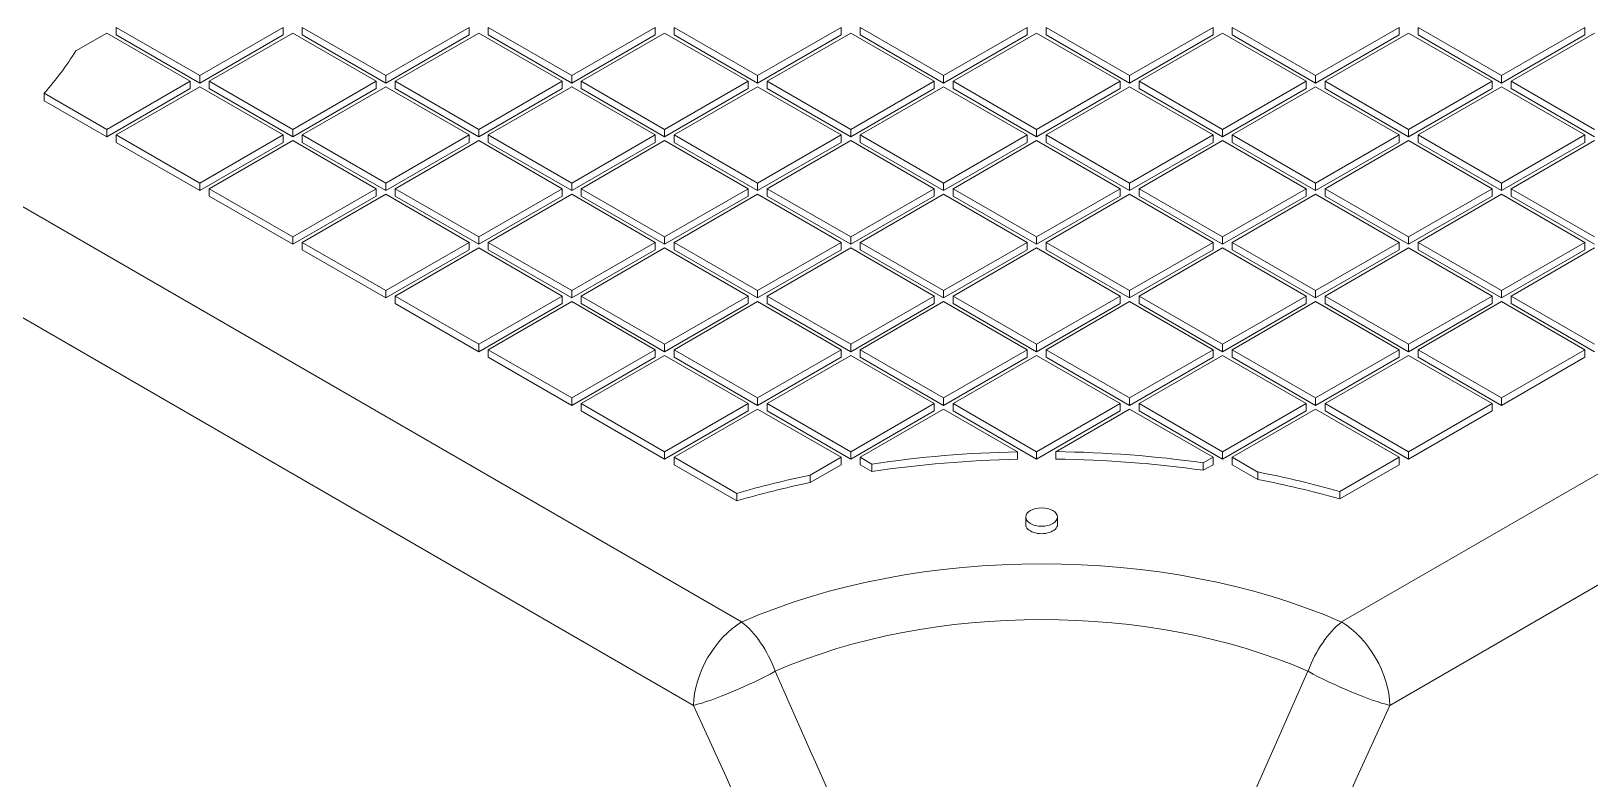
# Model space of a CAD drawing. Header units: millimetres. Extents: x -428 to 1137, y -706 to 661.
# Drawn here: x 507.5 to 851.2, y -420.4 to -255.7 of the extents above; entities that cross this region are included whole.
import ezdxf

# ---------------------------------------------------------------- set-up
doc = ezdxf.new("R2010")
doc.units = ezdxf.units.MM
doc.header["$LTSCALE"] = 5
doc.linetypes.add('AUSGEZOGEN', pattern=[0])
doc.layers.add('Layer9', color=5, linetype='Continuous', true_color=0x0000ff)

# ---------------------------------------------------------------- blocks, each defined once
blk = doc.blocks.new('Einzelelement_nNn011')
at = {"layer": 'Layer9', "color": 5, "linetype": 'AUSGEZOGEN', "lineweight": 18, "true_color": 0x0000ff}
for p, q in [((524.17, -256.09), (517.37, -260.02)), ((542.55, -266.71), (524.17, -256.09)), ((544.67, -265.48), (526.29, -254.87)), ((526.29, -254.87), (526.29, -256.5)), ((526.29, -256.5), (544.67, -267.12)), ((563.06, -254.87), (544.67, -265.48)), ((544.67, -267.12), (563.06, -256.5)), ((565.18, -256.09), (546.8, -266.71)), ((563.06, -256.5), (563.06, -254.87)), ((583.56, -266.71), (565.18, -256.09)), ((585.69, -265.48), (567.3, -254.87)), ((567.3, -254.87), (567.3, -256.5)), ((567.3, -256.5), (585.69, -267.12)), ((604.07, -254.87), (585.69, -265.48)), ((585.69, -267.12), (604.07, -256.5)), ((606.19, -256.09), (587.81, -266.71)), ((604.07, -256.5), (604.07, -254.87)), ((624.58, -266.71), (606.19, -256.09)), ((626.7, -265.48), (608.31, -254.87)), ((608.31, -254.87), (608.31, -256.5)), ((608.31, -256.5), (626.7, -267.12)), ((645.08, -254.87), (626.7, -265.48)), ((626.7, -267.12), (645.08, -256.5)), ((647.2, -256.09), (628.82, -266.71)), ((645.08, -256.5), (645.08, -254.87)), ((665.59, -266.71), (647.2, -256.09)), ((667.71, -265.48), (649.33, -254.87)), ((649.33, -254.87), (649.33, -256.5)), ((649.33, -256.5), (667.71, -267.12)), ((686.1, -254.87), (667.71, -265.48)), ((667.71, -267.12), (686.1, -256.5)), ((688.22, -256.09), (669.83, -266.71)), ((686.1, -256.5), (686.1, -254.87)), ((706.6, -266.71), (688.22, -256.09)), ((708.72, -265.48), (690.34, -254.87)), ((690.34, -254.87), (690.34, -256.5)), ((690.34, -256.5), (708.72, -267.12)), ((727.11, -254.87), (708.72, -265.48)), ((708.72, -267.12), (727.11, -256.5)), ((729.23, -256.09), (710.84, -266.71)), ((727.11, -256.5), (727.11, -254.87)), ((747.61, -266.71), (729.23, -256.09)), ((749.73, -265.48), (731.35, -254.87)), ((731.35, -254.87), (731.35, -256.5)), ((731.35, -256.5), (749.73, -267.12)), ((768.12, -254.87), (749.73, -265.48)), ((749.73, -267.12), (768.12, -256.5)), ((770.24, -256.09), (751.86, -266.71)), ((768.12, -256.5), (768.12, -254.87)), ((788.63, -266.71), (770.24, -256.09)), ((790.75, -265.48), (772.36, -254.87)), ((772.36, -254.87), (772.36, -256.5)), ((772.36, -256.5), (790.75, -267.12)), ((809.13, -254.87), (790.75, -265.48)), ((790.75, -267.12), (809.13, -256.5)), ((811.25, -256.09), (792.87, -266.71)), ((809.13, -256.5), (809.13, -254.87)), ((829.64, -266.71), (811.25, -256.09)), ((831.76, -265.48), (813.37, -254.87)), ((813.37, -254.87), (813.37, -256.5)), ((813.37, -256.5), (831.76, -267.12)), ((850.14, -254.87), (831.76, -265.48)), ((831.76, -267.12), (850.14, -256.5)), ((852.27, -256.09), (833.88, -266.71)), ((850.14, -256.5), (850.14, -254.87)), ((542.55, -266.71), (524.17, -277.32)), ((544.67, -267.93), (526.29, -278.55)), ((542.55, -268.34), (542.55, -266.71)), ((544.67, -265.48), (544.67, -267.12)), ((563.06, -278.55), (544.67, -267.93)), ((565.18, -277.32), (546.8, -266.71)), ((546.8, -266.71), (546.8, -268.34)), ((583.56, -266.71), (565.18, -277.32)), ((585.69, -267.93), (567.3, -278.55)), ((583.56, -268.34), (583.56, -266.71)), ((585.69, -265.48), (585.69, -267.12)), ((604.07, -278.55), (585.69, -267.93)), ((606.19, -277.32), (587.81, -266.71)), ((587.81, -266.71), (587.81, -268.34)), ((624.58, -266.71), (606.19, -277.32)), ((626.7, -267.93), (608.31, -278.55)), ((624.58, -268.34), (624.58, -266.71)), ((626.7, -265.48), (626.7, -267.12)), ((645.08, -278.55), (626.7, -267.93)), ((647.2, -277.32), (628.82, -266.71)), ((628.82, -266.71), (628.82, -268.34)), ((665.59, -266.71), (647.2, -277.32)), ((667.71, -267.93), (649.33, -278.55)), ((665.59, -268.34), (665.59, -266.71)), ((667.71, -265.48), (667.71, -267.12)), ((686.1, -278.55), (667.71, -267.93)), ((688.22, -277.32), (669.83, -266.71)), ((669.83, -266.71), (669.83, -268.34)), ((706.6, -266.71), (688.22, -277.32)), ((708.72, -267.93), (690.34, -278.55)), ((706.6, -268.34), (706.6, -266.71)), ((708.72, -265.48), (708.72, -267.12)), ((727.11, -278.55), (708.72, -267.93)), ((729.23, -277.32), (710.84, -266.71)), ((710.84, -266.71), (710.84, -268.34)), ((747.61, -266.71), (729.23, -277.32)), ((749.73, -267.93), (731.35, -278.55)), ((747.61, -268.34), (747.61, -266.71)), ((749.73, -265.48), (749.73, -267.12)), ((768.12, -278.55), (749.73, -267.93)), ((770.24, -277.32), (751.86, -266.71)), ((751.86, -266.71), (751.86, -268.34)), ((788.63, -266.71), (770.24, -277.32)), ((790.75, -267.93), (772.36, -278.55)), ((788.63, -268.34), (788.63, -266.71)), ((790.75, -265.48), (790.75, -267.12)), ((809.13, -278.55), (790.75, -267.93)), ((811.25, -277.32), (792.87, -266.71)), ((792.87, -266.71), (792.87, -268.34)), ((829.64, -266.71), (811.25, -277.32)), ((831.76, -267.93), (813.37, -278.55)), ((829.64, -268.34), (829.64, -266.71)), ((831.76, -265.48), (831.76, -267.12)), ((850.14, -278.55), (831.76, -267.93)), ((852.27, -277.32), (833.88, -266.71)), ((833.88, -266.71), (833.88, -268.34)), ((664.18, -385.88), (464.13, -270.38)), ((524.17, -277.32), (510.39, -269.37)), ((510.39, -269.37), (510.39, -271)), ((510.39, -271), (524.17, -278.96)), ((524.17, -278.96), (542.55, -268.34)), ((546.8, -268.34), (565.18, -278.96)), ((565.18, -278.96), (583.56, -268.34)), ((587.81, -268.34), (606.19, -278.96)), ((606.19, -278.96), (624.58, -268.34)), ((628.82, -268.34), (647.2, -278.96)), ((647.2, -278.96), (665.59, -268.34)), ((669.83, -268.34), (688.22, -278.96)), ((688.22, -278.96), (706.6, -268.34)), ((710.84, -268.34), (729.23, -278.96)), ((729.23, -278.96), (747.61, -268.34)), ((751.86, -268.34), (770.24, -278.96)), ((770.24, -278.96), (788.63, -268.34)), ((792.87, -268.34), (811.25, -278.96)), ((996.52, -270.38), (796.47, -385.88)), ((811.25, -278.96), (829.64, -268.34)), ((833.88, -268.34), (852.27, -278.96)), ((524.17, -277.32), (524.17, -278.96)), ((565.18, -277.32), (565.18, -278.96)), ((606.19, -277.32), (606.19, -278.96)), ((647.2, -277.32), (647.2, -278.96)), ((688.22, -277.32), (688.22, -278.96)), ((729.23, -277.32), (729.23, -278.96)), ((770.24, -277.32), (770.24, -278.96)), ((811.25, -277.32), (811.25, -278.96)), ((544.67, -289.16), (526.29, -278.55)), ((526.29, -278.55), (526.29, -280.18)), ((526.29, -280.18), (544.67, -290.8)), ((563.06, -278.55), (544.67, -289.16)), ((544.67, -290.8), (563.06, -280.18)), ((565.18, -279.77), (546.8, -290.39)), ((563.06, -280.18), (563.06, -278.55)), ((583.56, -290.39), (565.18, -279.77)), ((585.69, -289.16), (567.3, -278.55)), ((567.3, -278.55), (567.3, -280.18)), ((567.3, -280.18), (585.69, -290.8)), ((604.07, -278.55), (585.69, -289.16)), ((585.69, -290.8), (604.07, -280.18)), ((606.19, -279.77), (587.81, -290.39)), ((604.07, -280.18), (604.07, -278.55)), ((624.58, -290.39), (606.19, -279.77)), ((626.7, -289.16), (608.31, -278.55)), ((608.31, -278.55), (608.31, -280.18)), ((608.31, -280.18), (626.7, -290.8)), ((645.08, -278.55), (626.7, -289.16)), ((626.7, -290.8), (645.08, -280.18)), ((647.2, -279.77), (628.82, -290.39)), ((645.08, -280.18), (645.08, -278.55)), ((665.59, -290.39), (647.2, -279.77)), ((667.71, -289.16), (649.33, -278.55)), ((649.33, -278.55), (649.33, -280.18)), ((649.33, -280.18), (667.71, -290.8)), ((686.1, -278.55), (667.71, -289.16)), ((667.71, -290.8), (686.1, -280.18)), ((688.22, -279.77), (669.83, -290.39)), ((686.1, -280.18), (686.1, -278.55)), ((706.6, -290.39), (688.22, -279.77)), ((708.72, -289.16), (690.34, -278.55)), ((690.34, -278.55), (690.34, -280.18)), ((690.34, -280.18), (708.72, -290.8)), ((727.11, -278.55), (708.72, -289.16)), ((708.72, -290.8), (727.11, -280.18)), ((729.23, -279.77), (710.84, -290.39)), ((727.11, -280.18), (727.11, -278.55)), ((747.61, -290.39), (729.23, -279.77)), ((749.73, -289.16), (731.35, -278.55)), ((731.35, -278.55), (731.35, -280.18)), ((731.35, -280.18), (749.73, -290.8)), ((768.12, -278.55), (749.73, -289.16)), ((749.73, -290.8), (768.12, -280.18)), ((770.24, -279.77), (751.86, -290.39)), ((768.12, -280.18), (768.12, -278.55)), ((788.63, -290.39), (770.24, -279.77)), ((790.75, -289.16), (772.36, -278.55)), ((772.36, -278.55), (772.36, -280.18)), ((772.36, -280.18), (790.75, -290.8)), ((809.13, -278.55), (790.75, -289.16)), ((790.75, -290.8), (809.13, -280.18)), ((811.25, -279.77), (792.87, -290.39)), ((809.13, -280.18), (809.13, -278.55)), ((829.64, -290.39), (811.25, -279.77)), ((831.76, -289.16), (813.37, -278.55)), ((813.37, -278.55), (813.37, -280.18)), ((813.37, -280.18), (831.76, -290.8)), ((850.14, -278.55), (831.76, -289.16)), ((831.76, -290.8), (850.14, -280.18)), ((852.27, -279.77), (833.88, -290.39)), ((850.14, -280.18), (850.14, -278.55)), ((653.58, -404.25), (453.52, -288.75)), ((544.67, -289.16), (544.67, -290.8)), ((565.18, -301), (546.8, -290.39)), ((546.8, -290.39), (546.8, -292.02)), ((546.8, -292.02), (565.18, -302.63)), ((583.56, -290.39), (565.18, -301)), ((565.18, -302.63), (583.56, -292.02)), ((585.69, -291.61), (567.3, -302.23)), ((583.56, -292.02), (583.56, -290.39)), ((585.69, -289.16), (585.69, -290.8)), ((604.07, -302.23), (585.69, -291.61)), ((606.19, -301), (587.81, -290.39)), ((587.81, -290.39), (587.81, -292.02)), ((587.81, -292.02), (606.19, -302.63)), ((624.58, -290.39), (606.19, -301)), ((606.19, -302.63), (624.58, -292.02)), ((626.7, -291.61), (608.31, -302.23)), ((624.58, -292.02), (624.58, -290.39)), ((626.7, -289.16), (626.7, -290.8)), ((645.08, -302.23), (626.7, -291.61)), ((647.2, -301), (628.82, -290.39)), ((628.82, -290.39), (628.82, -292.02)), ((628.82, -292.02), (647.2, -302.63)), ((665.59, -290.39), (647.2, -301)), ((647.2, -302.63), (665.59, -292.02)), ((667.71, -291.61), (649.33, -302.23)), ((665.59, -292.02), (665.59, -290.39)), ((667.71, -289.16), (667.71, -290.8)), ((686.1, -302.23), (667.71, -291.61)), ((688.22, -301), (669.83, -290.39)), ((669.83, -290.39), (669.83, -292.02)), ((669.83, -292.02), (688.22, -302.63)), ((706.6, -290.39), (688.22, -301)), ((688.22, -302.63), (706.6, -292.02)), ((708.72, -291.61), (690.34, -302.23)), ((706.6, -292.02), (706.6, -290.39)), ((708.72, -289.16), (708.72, -290.8)), ((727.11, -302.23), (708.72, -291.61)), ((729.23, -301), (710.84, -290.39)), ((710.84, -290.39), (710.84, -292.02)), ((710.84, -292.02), (729.23, -302.63)), ((747.61, -290.39), (729.23, -301)), ((729.23, -302.63), (747.61, -292.02)), ((749.73, -291.61), (731.35, -302.23)), ((747.61, -292.02), (747.61, -290.39)), ((749.73, -289.16), (749.73, -290.8)), ((768.12, -302.23), (749.73, -291.61)), ((770.24, -301), (751.86, -290.39)), ((751.86, -290.39), (751.86, -292.02)), ((751.86, -292.02), (770.24, -302.63)), ((788.63, -290.39), (770.24, -301)), ((770.24, -302.63), (788.63, -292.02)), ((790.75, -291.61), (772.36, -302.23)), ((788.63, -292.02), (788.63, -290.39)), ((790.75, -289.16), (790.75, -290.8)), ((809.13, -302.23), (790.75, -291.61)), ((811.25, -301), (792.87, -290.39)), ((792.87, -290.39), (792.87, -292.02)), ((792.87, -292.02), (811.25, -302.63)), ((1007.13, -288.75), (807.07, -404.25)), ((829.64, -290.39), (811.25, -301)), ((811.25, -302.63), (829.64, -292.02)), ((831.76, -291.61), (813.37, -302.23)), ((829.64, -292.02), (829.64, -290.39)), ((831.76, -289.16), (831.76, -290.8)), ((850.14, -302.23), (831.76, -291.61)), ((852.27, -301), (833.88, -290.39)), ((833.88, -290.39), (833.88, -292.02)), ((833.88, -292.02), (852.27, -302.63)), ((565.18, -301), (565.18, -302.63)), ((585.69, -312.84), (567.3, -302.23)), ((567.3, -302.23), (567.3, -303.86)), ((604.07, -302.23), (585.69, -312.84)), ((604.07, -303.86), (604.07, -302.23)), ((606.19, -301), (606.19, -302.63)), ((626.7, -312.84), (608.31, -302.23)), ((608.31, -302.23), (608.31, -303.86)), ((645.08, -302.23), (626.7, -312.84)), ((645.08, -303.86), (645.08, -302.23)), ((647.2, -301), (647.2, -302.63)), ((667.71, -312.84), (649.33, -302.23)), ((649.33, -302.23), (649.33, -303.86)), ((686.1, -302.23), (667.71, -312.84)), ((686.1, -303.86), (686.1, -302.23)), ((688.22, -301), (688.22, -302.63)), ((708.72, -312.84), (690.34, -302.23)), ((690.34, -302.23), (690.34, -303.86)), ((727.11, -302.23), (708.72, -312.84)), ((727.11, -303.86), (727.11, -302.23)), ((729.23, -301), (729.23, -302.63)), ((749.73, -312.84), (731.35, -302.23)), ((731.35, -302.23), (731.35, -303.86)), ((768.12, -302.23), (749.73, -312.84)), ((768.12, -303.86), (768.12, -302.23)), ((770.24, -302.63), (770.24, -301)), ((790.75, -312.84), (772.36, -302.23)), ((772.36, -302.23), (772.36, -303.86)), ((809.13, -302.23), (790.75, -312.84)), ((809.13, -303.86), (809.13, -302.23)), ((811.25, -301), (811.25, -302.63)), ((831.76, -312.84), (813.37, -302.23)), ((813.37, -302.23), (813.37, -303.86)), ((850.14, -302.23), (831.76, -312.84)), ((850.14, -303.86), (850.14, -302.23)), ((567.3, -303.86), (585.69, -314.47)), ((585.69, -314.47), (604.07, -303.86)), ((606.19, -303.45), (587.81, -314.07)), ((624.58, -314.07), (606.19, -303.45)), ((608.31, -303.86), (626.7, -314.47)), ((626.7, -314.47), (645.08, -303.86)), ((647.2, -303.45), (628.82, -314.07)), ((665.59, -314.07), (647.2, -303.45)), ((649.33, -303.86), (667.71, -314.47)), ((667.71, -314.47), (686.1, -303.86)), ((688.22, -303.45), (669.83, -314.07)), ((706.6, -314.07), (688.22, -303.45)), ((690.34, -303.86), (708.72, -314.47)), ((708.72, -314.47), (727.11, -303.86)), ((729.23, -303.45), (710.84, -314.07)), ((747.61, -314.07), (729.23, -303.45)), ((731.35, -303.86), (749.73, -314.47)), ((749.73, -314.47), (768.12, -303.86)), ((770.24, -303.45), (751.86, -314.07)), ((788.63, -314.07), (770.24, -303.45)), ((772.36, -303.86), (790.75, -314.47)), ((790.75, -314.47), (809.13, -303.86)), ((811.25, -303.45), (792.87, -314.07)), ((829.64, -314.07), (811.25, -303.45)), ((813.37, -303.86), (831.76, -314.47)), ((831.76, -314.47), (850.14, -303.86)), ((852.27, -303.45), (833.88, -314.07)), ((585.69, -312.84), (585.69, -314.47)), ((606.19, -324.68), (587.81, -314.07)), ((587.81, -314.07), (587.81, -315.7)), ((587.81, -315.7), (606.19, -326.31)), ((624.58, -314.07), (606.19, -324.68)), ((606.19, -326.31), (624.58, -315.7)), ((626.7, -315.29), (608.31, -325.9)), ((624.58, -315.7), (624.58, -314.07)), ((626.7, -312.84), (626.7, -314.47)), ((645.08, -325.9), (626.7, -315.29)), ((647.2, -324.68), (628.82, -314.07)), ((628.82, -314.07), (628.82, -315.7)), ((628.82, -315.7), (647.2, -326.31)), ((665.59, -314.07), (647.2, -324.68)), ((647.2, -326.31), (665.59, -315.7)), ((667.71, -315.29), (649.33, -325.9)), ((665.59, -315.7), (665.59, -314.07)), ((667.71, -312.84), (667.71, -314.47)), ((686.1, -325.9), (667.71, -315.29)), ((688.22, -324.68), (669.83, -314.07)), ((669.83, -314.07), (669.83, -315.7)), ((669.83, -315.7), (688.22, -326.31)), ((706.6, -314.07), (688.22, -324.68)), ((688.22, -326.31), (706.6, -315.7)), ((708.72, -315.29), (690.34, -325.9)), ((706.6, -315.7), (706.6, -314.07)), ((708.72, -312.84), (708.72, -314.47)), ((727.11, -325.9), (708.72, -315.29)), ((729.23, -324.68), (710.84, -314.07)), ((710.84, -314.07), (710.84, -315.7)), ((710.84, -315.7), (729.23, -326.31)), ((747.61, -314.07), (729.23, -324.68)), ((729.23, -326.31), (747.61, -315.7)), ((749.73, -315.29), (731.35, -325.9)), ((747.61, -315.7), (747.61, -314.07)), ((749.73, -312.84), (749.73, -314.47)), ((768.12, -325.9), (749.73, -315.29)), ((770.24, -324.68), (751.86, -314.07)), ((751.86, -314.07), (751.86, -315.7)), ((751.86, -315.7), (770.24, -326.31)), ((788.63, -314.07), (770.24, -324.68)), ((770.24, -326.31), (788.63, -315.7)), ((790.75, -315.29), (772.36, -325.9)), ((788.63, -315.7), (788.63, -314.07)), ((790.75, -312.84), (790.75, -314.47)), ((809.13, -325.9), (790.75, -315.29)), ((811.25, -324.68), (792.87, -314.07)), ((792.87, -314.07), (792.87, -315.7)), ((792.87, -315.7), (811.25, -326.31)), ((829.64, -314.07), (811.25, -324.68)), ((811.25, -326.31), (829.64, -315.7)), ((831.76, -315.29), (813.37, -325.9)), ((829.64, -315.7), (829.64, -314.07)), ((831.76, -312.84), (831.76, -314.47)), ((850.14, -325.9), (831.76, -315.29)), ((852.27, -324.68), (833.88, -314.07)), ((833.88, -314.07), (833.88, -315.7)), ((833.88, -315.7), (852.27, -326.31)), ((606.19, -324.68), (606.19, -326.31)), ((626.7, -336.52), (608.31, -325.9)), ((608.31, -325.9), (608.31, -327.54)), ((645.08, -325.9), (626.7, -336.52)), ((645.08, -327.54), (645.08, -325.9)), ((647.2, -324.68), (647.2, -326.31)), ((667.71, -336.52), (649.33, -325.9)), ((649.33, -325.9), (649.33, -327.54)), ((686.1, -325.9), (667.71, -336.52)), ((686.1, -327.54), (686.1, -325.9)), ((688.22, -324.68), (688.22, -326.31)), ((708.72, -336.52), (690.34, -325.9)), ((690.34, -325.9), (690.34, -327.54)), ((727.11, -325.9), (708.72, -336.52)), ((727.11, -327.54), (727.11, -325.9)), ((729.23, -324.68), (729.23, -326.31)), ((749.73, -336.52), (731.35, -325.9)), ((731.35, -325.9), (731.35, -327.54)), ((768.12, -325.9), (749.73, -336.52)), ((768.12, -327.54), (768.12, -325.9)), ((770.24, -324.68), (770.24, -326.31)), ((790.75, -336.52), (772.36, -325.9)), ((772.36, -325.9), (772.36, -327.54)), ((809.13, -325.9), (790.75, -336.52)), ((809.13, -327.54), (809.13, -325.9)), ((811.25, -324.68), (811.25, -326.31)), ((831.76, -336.52), (813.37, -325.9)), ((813.37, -325.9), (813.37, -327.54)), ((850.14, -325.9), (831.76, -336.52)), ((850.14, -327.54), (850.14, -325.9)), ((608.31, -327.54), (626.7, -338.15)), ((626.7, -338.15), (645.08, -327.54)), ((647.2, -327.13), (628.82, -337.74)), ((665.59, -337.74), (647.2, -327.13)), ((649.33, -327.54), (667.71, -338.15)), ((667.71, -338.15), (686.1, -327.54)), ((688.22, -327.13), (669.83, -337.74)), ((706.6, -337.74), (688.22, -327.13)), ((690.34, -327.54), (708.72, -338.15)), ((708.72, -338.15), (727.11, -327.54)), ((729.23, -327.13), (710.84, -337.74)), ((747.61, -337.74), (729.23, -327.13)), ((731.35, -327.54), (749.73, -338.15)), ((749.73, -338.15), (768.12, -327.54)), ((770.24, -327.13), (751.86, -337.74)), ((788.63, -337.74), (770.24, -327.13)), ((772.36, -327.54), (790.75, -338.15)), ((790.75, -338.15), (809.13, -327.54)), ((811.25, -327.13), (792.87, -337.74)), ((829.64, -337.74), (811.25, -327.13)), ((813.37, -327.54), (831.76, -338.15)), ((831.76, -338.15), (850.14, -327.54)), ((626.7, -338.15), (626.7, -336.52)), ((667.71, -336.52), (667.71, -338.15)), ((708.72, -336.52), (708.72, -338.15)), ((749.73, -336.52), (749.73, -338.15)), ((790.75, -336.52), (790.75, -338.15)), ((831.76, -336.52), (831.76, -338.15)), ((647.2, -348.36), (628.82, -337.74)), ((628.82, -337.74), (628.82, -339.38)), ((628.82, -339.38), (647.2, -349.99)), ((665.59, -337.74), (647.2, -348.36)), ((647.2, -349.99), (665.59, -339.38)), ((667.71, -338.97), (649.33, -349.58)), ((665.59, -339.38), (665.59, -337.74)), ((686.1, -349.58), (667.71, -338.97)), ((688.22, -348.36), (669.83, -337.74)), ((669.83, -337.74), (669.83, -339.38)), ((669.83, -339.38), (688.22, -349.99)), ((706.6, -337.74), (688.22, -348.36)), ((688.22, -349.99), (706.6, -339.38)), ((708.72, -338.97), (690.34, -349.58)), ((706.6, -339.38), (706.6, -337.74)), ((725.03, -348.38), (708.72, -338.97)), ((729.23, -348.36), (710.84, -337.74)), ((710.84, -337.74), (710.84, -339.38)), ((710.84, -339.38), (729.23, -349.99)), ((747.61, -337.74), (729.23, -348.36)), ((729.23, -349.99), (747.61, -339.38)), ((749.73, -338.97), (733.49, -348.35)), ((747.61, -339.38), (747.61, -337.74)), ((768.12, -349.58), (749.73, -338.97)), ((770.24, -348.36), (751.86, -337.74)), ((751.86, -337.74), (751.86, -339.38)), ((751.86, -339.38), (770.24, -349.99)), ((788.63, -337.74), (770.24, -348.36)), ((770.24, -349.99), (788.63, -339.38)), ((790.75, -338.97), (772.36, -349.58)), ((788.63, -339.38), (788.63, -337.74)), ((809.13, -349.58), (790.75, -338.97)), ((811.25, -348.36), (792.87, -337.74)), ((792.87, -337.74), (792.87, -339.38)), ((792.87, -339.38), (811.25, -349.99)), ((829.64, -337.74), (811.25, -348.36)), ((811.25, -349.99), (829.64, -339.38)), ((829.64, -339.38), (829.64, -337.74)), ((647.2, -349.99), (647.2, -348.36)), ((663.11, -357.54), (649.33, -349.58)), ((649.33, -349.58), (649.33, -351.22)), ((686.1, -349.58), (679.29, -353.51)), ((686.1, -351.22), (686.1, -349.58)), ((688.22, -349.99), (688.22, -348.36)), ((692.92, -351.07), (690.34, -349.58)), ((690.34, -349.58), (690.34, -351.22)), ((725.03, -350.02), (725.03, -348.38)), ((729.23, -348.36), (729.23, -349.99)), ((733.49, -348.35), (733.49, -349.98)), ((768.12, -349.58), (765.98, -350.82)), ((768.12, -351.22), (768.12, -349.58)), ((770.24, -348.36), (770.24, -349.99)), ((777.99, -352.83), (772.36, -349.58)), ((772.36, -349.58), (772.36, -351.22)), ((809.13, -349.58), (796.08, -357.12)), ((809.13, -351.22), (809.13, -349.58)), ((811.25, -348.36), (811.25, -349.99)), ((649.33, -351.22), (663.11, -359.17)), ((679.29, -355.14), (686.1, -351.22)), ((679.29, -353.51), (679.29, -355.14)), ((690.34, -351.22), (692.92, -352.71)), ((692.92, -351.07), (692.92, -352.71)), ((765.98, -350.82), (765.98, -352.45)), ((765.98, -352.45), (768.12, -351.22)), ((772.36, -351.22), (777.99, -354.46)), ((777.99, -352.83), (777.99, -354.46)), ((796.08, -358.75), (809.13, -351.22)), ((796.08, -357.12), (796.08, -358.75)), ((663.11, -357.54), (663.11, -359.17)), ((726.82, -362.76), (726.82, -364.4)), ((733.82, -364.4), (733.82, -362.76))]:
    blk.add_line(p, q, dxfattribs=at)
for points in [[(687.03, -431.64), (680.47, -416.76), (679.32, -414.18), (671.59, -396.74)], [(789.06, -396.74), (781.32, -414.18), (780.71, -415.56), (773.62, -431.64)], [(667.9, -435.79), (662.63, -424.2), (660.73, -420.02), (653.58, -404.25)], [(807.07, -404.25), (799.92, -420.02), (798.56, -423), (792.75, -435.79)]]:
    blk.add_lwpolyline(points, dxfattribs=at)
for centre, major_axis, ratio, start_param, end_param in [((376.77, -230.56), (-149.57, 0), 0.57735, 2.6755, 2.793423), ((730.32, -434.68), (-149.57, 0), 0.57735, 4.747803, 4.965163), ((730.32, -436.32), (-149.57, 0), 0.57735, 4.747803, 4.965163), ((730.32, -434.68), (-149.57, 0), 0.57735, 4.471679, 4.691222), ((730.32, -436.32), (-149.57, 0), 0.57735, 4.471679, 4.691222), ((730.32, -434.68), (-149.57, 0), 0.57735, 5.060558, 5.178482), ((730.32, -434.68), (-149.57, 0), 0.57735, 4.257223, 4.388069), ((730.32, -436.32), (-149.57, 0), 0.57735, 5.060558, 5.178482), ((730.32, -436.32), (-149.57, 0), 0.57735, 4.257223, 4.388069), ((730.32, -364.4), (-3.5, 0), 0.57735, 0, 3.141593), ((730.32, -436.32), (-109.57, 0), 0.57735, 4.06432, 5.360457), ((730.32, -441.52), (97.3, 0), 0.57735, 0.922728, 2.218865), ((664.18, -398.13), (-7.5, -12.99), 0.57735, 3.926991, 5.497787), ((664.18, -398.13), (6.01, -13.74), 0.492876, 1.457683, 2.416045), ((796.47, -398.13), (6.01, 13.74), 0.492876, 0.725548, 1.683909), ((796.47, -398.13), (-7.5, 12.99), 0.57735, 3.926991, 5.497787), ((664.18, -398.13), (13.66, 6.19), 0.136935, 3.763813, 5.222356), ((796.47, -398.13), (13.66, -6.19), 0.136935, 4.202422, 5.660965)]:
    blk.add_ellipse(centre, major_axis=major_axis, ratio=ratio, start_param=start_param, end_param=end_param, dxfattribs=at)
blk.add_ellipse((730.32, -362.76), major_axis=(3.5, 0), ratio=0.57735, dxfattribs=at)
blk = doc.blocks.new('Einzelschwimmkörper_nNn010')
blk.add_blockref('Einzelelement_nNn011', (0, 0))
blk = doc.blocks.new('Vorderansicht-I4_nNn09')
blk.add_blockref('Einzelschwimmkörper_nNn010', (0, 0))

msp = doc.modelspace()

# ---------------------------------------------------------------- block references
msp.add_blockref('Vorderansicht-I4_nNn09', (0, 0))

doc.saveas('drawing.dxf')
